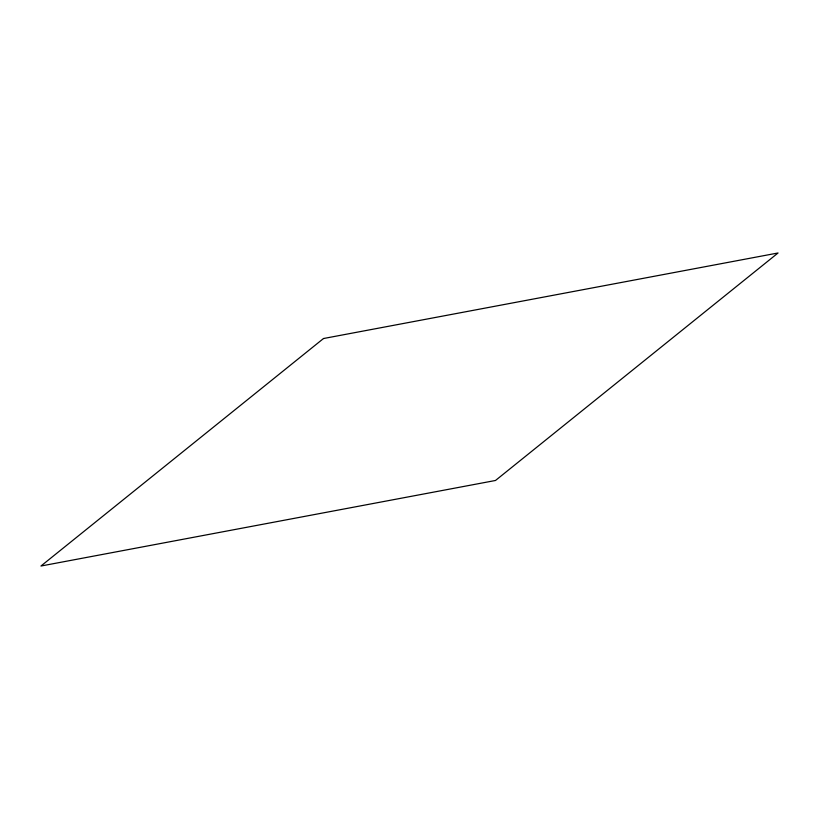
<?xml version="1.0" encoding="UTF-8"?>
<svg xmlns="http://www.w3.org/2000/svg" width="819" height="819" viewBox="0 0 819 819"><rect width="100%" height="100%" fill="white"/><g stroke="black" fill="none" stroke-linecap="round" stroke-linejoin="round"><path stroke-width="1.23" d="M323.505 338.523L40.95 566.021L495.495 480.477L778.05 252.979L323.505 338.523"/></g></svg>
